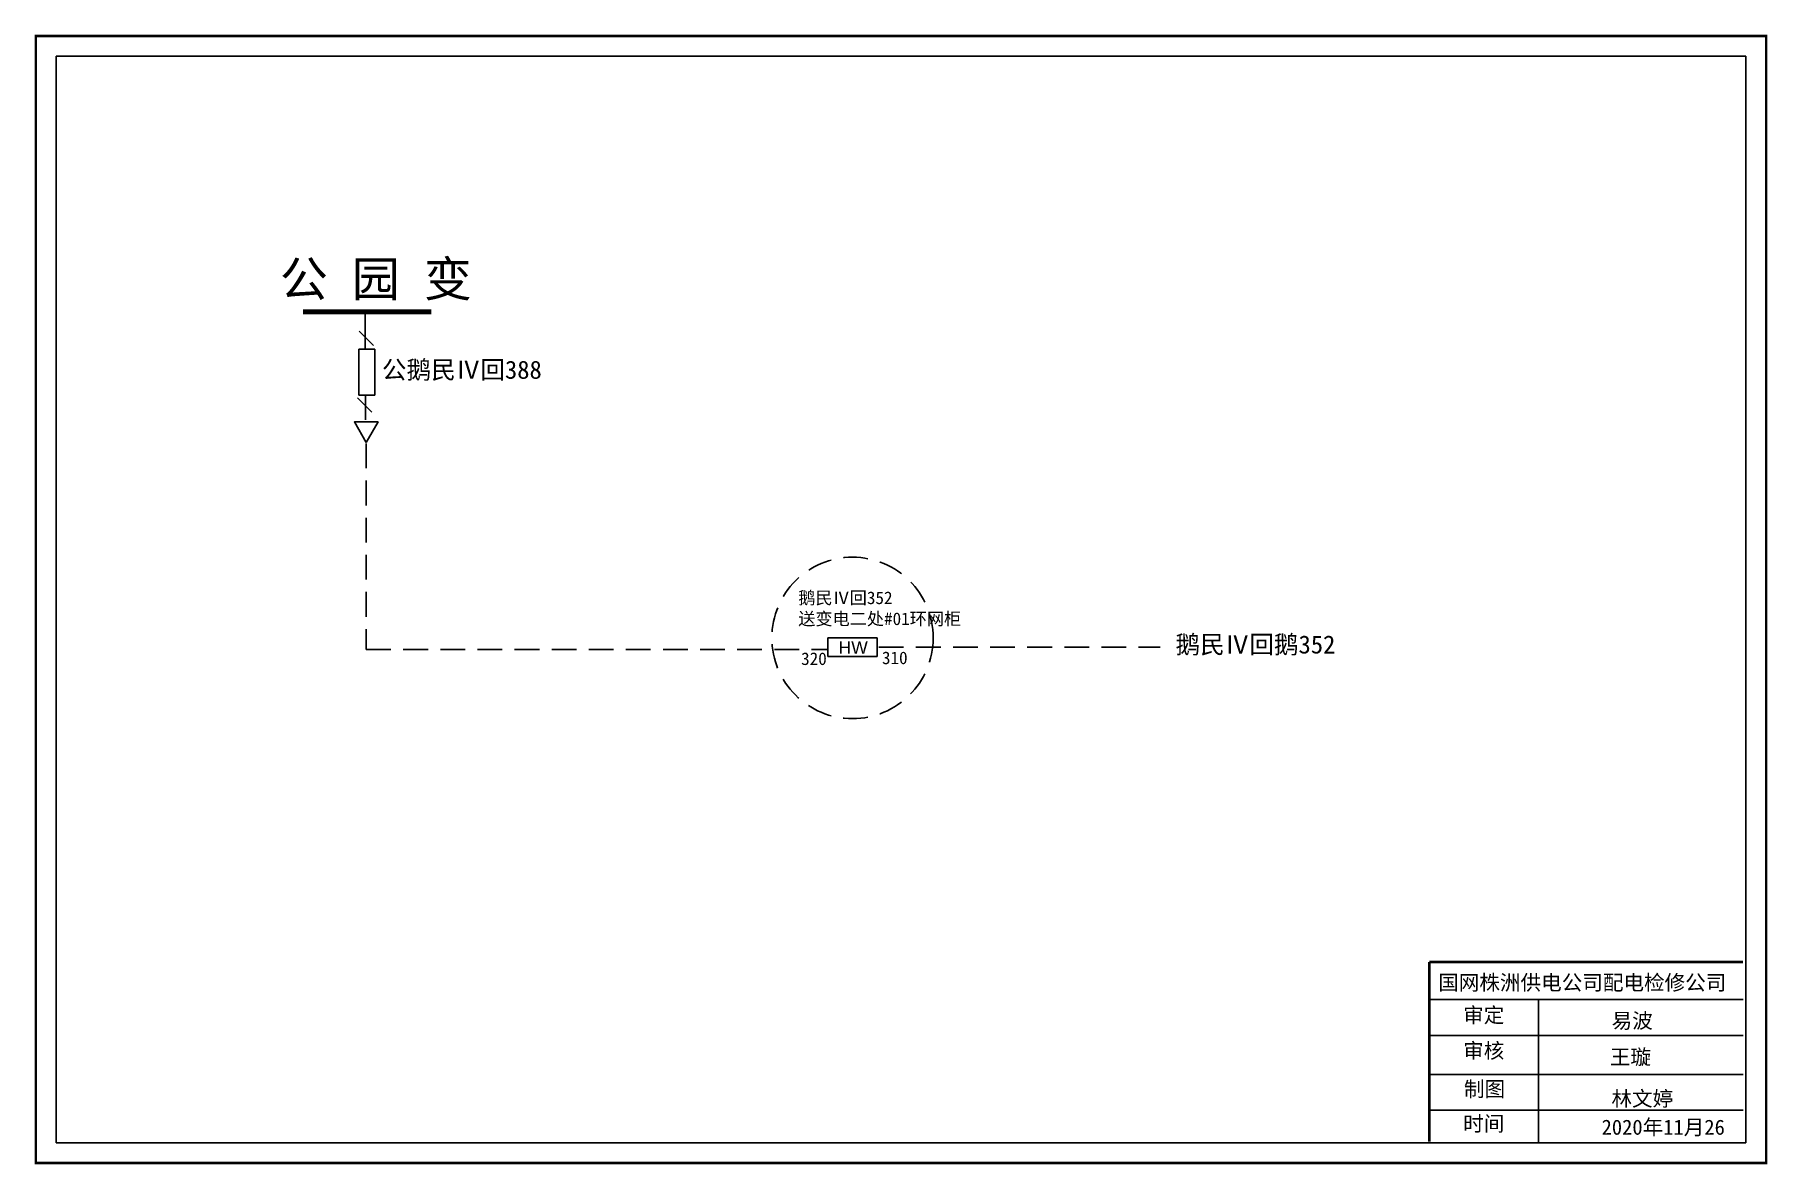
# Model space of a CAD drawing. Extents: x 0 to 344, y 0 to 224.
import ezdxf

# ---------------------------------------------------------------- set-up
doc = ezdxf.new("R2010")
doc.units = 0
doc.header["$LTSCALE"] = 0.774411
doc.linetypes.add('ACAD_ISO02W100', pattern=[15, 12, -3])
doc.linetypes.add('DASHED2', pattern=[9.525, 6.35, -3.175])
doc.layers.get('0').update_dxf_attribs({"linetype": 'CONTINUOUS'})
doc.styles.add('字体', font='simkai_0.ttf', dxfattribs={"height": 2.5})

msp = doc.modelspace()

# ---------------------------------------------------------------- linework, layer by layer
at = {"color": 0, "linetype": 'ACAD_ISO02W100'}
msp.add_line((65.37, 161.74), (65.37, 169.14), dxfattribs=at)
at = {"color": 0, "linetype": 'Continuous'}
for p, q in [((67.01, 162.45), (64.17, 165.29)), ((66.69, 149.21), (63.85, 152.05))]:
    msp.add_line(p, q, dxfattribs=at)
at = {"color": 0, "linetype": 'DASHED2'}
msp.add_line((65.46, 152.56), (65.46, 147.17), dxfattribs=at)
at = {"linetype": 'DASHED2'}
for p, q in [((65.59, 142.97), (65.59, 102.02)), ((65.59, 102.02), (157.36, 102.02)), ((167.51, 102.47), (223.44, 102.47))]:
    msp.add_line(p, q, dxfattribs=at)
at = {"linetype": 'Continuous'}
for p, q in [((157.36, 104.34), (167.17, 104.34)), ((157.36, 100.68), (157.36, 104.34)), ((167.17, 104.34), (167.17, 100.68)), ((167.17, 100.68), (157.36, 100.68)), ((276.97, 32.46), (339.34, 32.46)), ((298.62, 32.45), (298.62, 4.12)), ((276.97, 25.36), (339.34, 25.36)), ((276.97, 17.6), (339.34, 17.6)), ((276.97, 10.5), (339.34, 10.5))]:
    msp.add_line(p, q, dxfattribs=at)
at = {"linetype": 'Continuous', "const_width": 0.5}
msp.add_lwpolyline([(-0.08, 223.96), (343.9, 223.96), (343.9, -0.01), (-0.08, -0.01)], close=True, dxfattribs=at)
at = {"linetype": 'Continuous'}
msp.add_lwpolyline([(3.97, 219.91), (339.85, 219.91), (339.85, 4.04), (3.97, 4.04)], close=True, dxfattribs=at)
at = {"color": 0, "linetype": 'Continuous', "const_width": 1}
msp.add_lwpolyline([(52.99, 169.14), (78.52, 169.14)], dxfattribs=at)
at = {"color": 0, "linetype": 'ACAD_ISO02W100'}
msp.add_lwpolyline([(67.28, 152.56), (64.11, 152.56), (64.11, 161.74), (67.28, 161.74)], close=True, dxfattribs=at)
at = {"color": 0, "linetype": 'Continuous'}
msp.add_lwpolyline([(65.6, 143.19), (67.95, 147.25), (63.26, 147.25)], close=True, dxfattribs=at)
at = {"linetype": 'Continuous', "const_width": 0.5}
for points in [[(276.93, 39.96), (276.93, 4.23)], [(276.97, 39.96), (339.34, 39.96)]]:
    msp.add_lwpolyline(points, dxfattribs=at)
at = {"color": 1, "linetype": 'DASHED2'}
msp.add_circle((162.27, 104.34), 16.04, dxfattribs=at)

# ---------------------------------------------------------------- texts
at = {"color": 0, "linetype": 'Continuous', "attachment_point": 1, "style": '字体'}
for s, insert, char_height, width in [('公 园 变', (48.42, 179.18), 7, 83.5042), ('公鹅民Ⅳ回388', (68.71, 159.42), 3.587, 94.453), ('鹅民Ⅳ回鹅352', (226.48, 104.83), 3.587, 94.453), ('320', (152.05, 101.46), 2.5, 5.4162), ('310', (168.12, 101.63), 2.5, 5.4162)]:
    msp.add_mtext(s, dxfattribs=dict(at, insert=insert, char_height=char_height, width=width))
at = {"linetype": 'DASHED2', "char_height": 2.5, "attachment_point": 1, "style": '字体'}
for s, insert, width in [('鹅民Ⅳ回352\\P送变电{\\C1;二处}#01环网柜', (151.49, 113.56), 42.6667), ('{\\fArial|b0|i0|c0|p32;HW}', (159.49, 103.69), 4.5093)]:
    msp.add_mtext(s, dxfattribs=dict(at, insert=insert, width=width))
at = {"linetype": 'Continuous', "char_height": 3, "attachment_point": 1, "style": '字体'}
for s, insert, width in [('国网株洲供电公司配电检修公司', (278.71, 37.36), 82.0179), ('审定', (283.67, 30.9), 23.4615), ('易波', (313.19, 29.79), 23.4615), ('审核', (283.67, 23.83), 23.4615), ('王璇', (312.83, 22.58), 33.0539), ('制图', (283.83, 16.21), 23.4615), ('林文婷', (313.15, 14.29), 60.45), ('时间', (283.67, 9.33), 23.4615), ('2020年11月26', (311.19, 8.62), 27.2667)]:
    msp.add_mtext(s, dxfattribs=dict(at, insert=insert, width=width))

doc.saveas('drawing.dxf')
